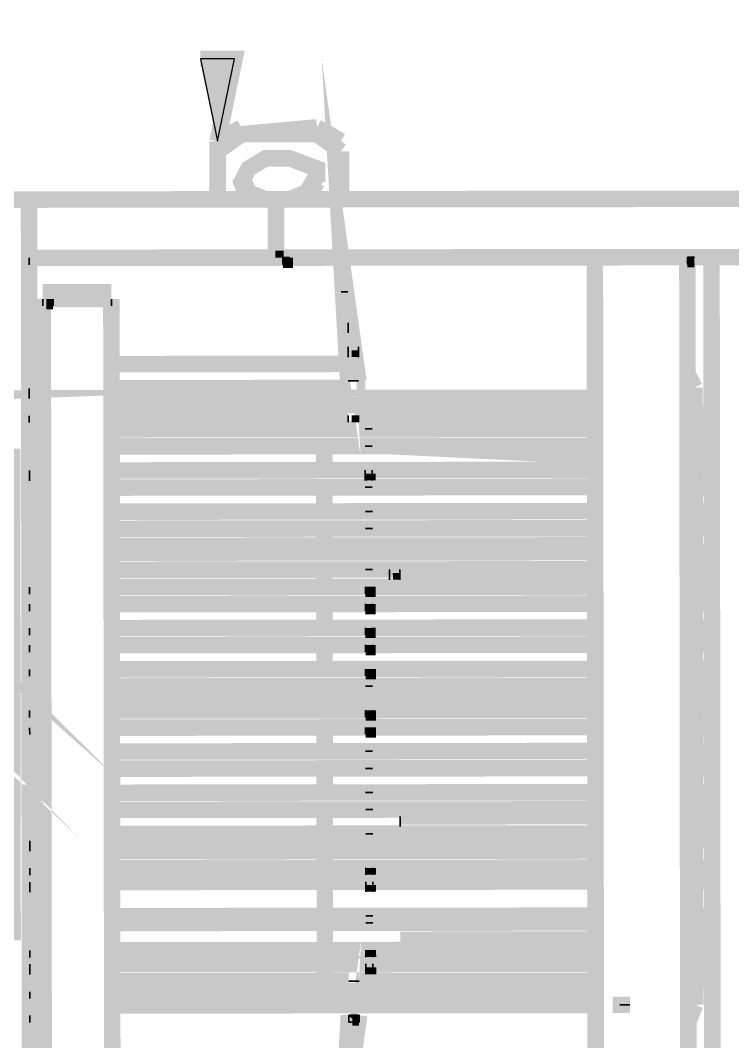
# Model space of a CAD drawing. Header units: feet. Extents: x -99009 to 3252343, y -11094690 to 9035152.
# Drawn here: x 2490157.5 to 2490443.2, y -1976531.2 to -1976121.4 of the extents above; entities that cross this region are included whole.
import ezdxf

# ---------------------------------------------------------------- set-up
doc = ezdxf.new("R2010")
doc.units = ezdxf.units.FT
doc.layers.add('1', color=1, linetype='Continuous')

# ---------------------------------------------------------------- blocks, each defined once
blk = doc.blocks.new('GRINDING MASTER')
at = {"linetype": 'ByBlock', "lineweight": -2, "transparency": 33554684}
for points in [[(1542223.05, -39928.24), (1542216.19, -39895.25), (1542229.91, -39895.25), (1542223.05, -39928.24)], [(1542246.45, -39973.64), (1542246.45, -39970.91), (1542249.18, -39970.91), (1542249.18, -39973.64), (1542246.45, -39973.64)], [(1542246.45, -39973.64), (1542246.45, -39970.91), (1542249.18, -39970.91), (1542249.18, -39973.64), (1542246.45, -39973.64)], [(1542249.18, -39977.77), (1542249.18, -39973.64), (1542253.31, -39973.64), (1542253.31, -39977.77), (1542249.18, -39977.77)], [(1542249.18, -39977.77), (1542249.18, -39973.64), (1542253.31, -39973.64), (1542253.31, -39977.77), (1542249.18, -39977.77)], [(1542411.5, -39977.77), (1542411.5, -39973.64), (1542414.31, -39973.64), (1542414.31, -39977.77), (1542411.5, -39977.77)], [(1542154.25, -39994.31), (1542154.25, -39990.18), (1542156.98, -39990.18), (1542156.98, -39994.31), (1542154.25, -39994.31)], [(1542276.71, -40013.58), (1542276.71, -40010.85), (1542279.44, -40010.85), (1542279.44, -40013.58), (1542276.71, -40013.58)], [(1542276.71, -40039.71), (1542276.71, -40036.98), (1542279.44, -40036.98), (1542279.44, -40039.71), (1542276.71, -40039.71)], [(1542282.17, -40063.11), (1542282.17, -40060.38), (1542286.31, -40060.38), (1542286.31, -40063.11), (1542282.17, -40063.11)], [(1542293.17, -40102.96), (1542293.17, -40100.23), (1542295.98, -40100.23), (1542295.98, -40102.96), (1542293.17, -40102.96)], [(1542282.17, -40109.91), (1542282.17, -40105.77), (1542286.31, -40105.77), (1542286.31, -40109.91), (1542282.17, -40109.91)], [(1542282.17, -40116.77), (1542282.17, -40112.64), (1542286.31, -40112.64), (1542286.31, -40116.77), (1542282.17, -40116.77)], [(1542282.17, -40126.36), (1542282.17, -40122.23), (1542286.31, -40122.23), (1542286.31, -40126.36), (1542282.17, -40126.36)], [(1542282.17, -40133.23), (1542282.17, -40129.09), (1542286.31, -40129.09), (1542286.31, -40133.23), (1542282.17, -40133.23)], [(1542282.17, -40142.9), (1542282.17, -40138.77), (1542286.31, -40138.77), (1542286.31, -40142.9), (1542282.17, -40142.9)], [(1542282.17, -40159.44), (1542282.17, -40155.3), (1542286.31, -40155.3), (1542286.31, -40159.44), (1542282.17, -40159.44)], [(1542282.17, -40166.3), (1542282.17, -40162.17), (1542286.31, -40162.17), (1542286.31, -40166.3), (1542282.17, -40166.3)], [(1542282.17, -40221.29), (1542282.17, -40218.56), (1542286.31, -40218.56), (1542286.31, -40221.29), (1542282.17, -40221.29)], [(1542282.17, -40228.15), (1542282.17, -40225.42), (1542286.31, -40225.42), (1542286.31, -40228.15), (1542282.17, -40228.15)], [(1542282.17, -40254.36), (1542282.17, -40251.55), (1542286.31, -40251.55), (1542286.31, -40254.36), (1542282.17, -40254.36)], [(1542282.17, -40261.23), (1542282.17, -40258.5), (1542286.31, -40258.5), (1542286.31, -40261.23), (1542282.17, -40261.23)], [(1542276.71, -40281.82), (1542276.71, -40277.68), (1542279.44, -40277.68), (1542279.44, -40281.82), (1542276.71, -40281.82)], [(1542276.71, -40281.82), (1542276.71, -40277.68), (1542276.71, -40277.68), (1542279.44, -40277.68), (1542279.44, -40281.82), (1542276.71, -40277.68), (1542276.71, -40277.68), (1542279.44, -40281.82), (1542276.71, -40281.82)], [(1542276.71, -40281.82), (1542276.71, -40277.68), (1542279.44, -40277.68), (1542279.44, -40281.82), (1542276.71, -40281.82)]]:
    blk.add_hatch(color=256, dxfattribs=at).paths.add_polyline_path(points)
at = {"linetype": 'ByBlock', "lineweight": -2, "transparency": 33554684, "const_width": 6.63}
for points in [[(1542223.05, -39926.92), (1542229.91, -39893.85), (1542216.19, -39893.85)], [(1542272.58, -39973.64), (1542275.31, -40023.17), (1542272.58, -39973.64), (1542279.44, -40023.17)], [(1542223.05, -39926.92), (1542232.64, -39921.38)], [(1542223.05, -39930.97), (1542232.64, -39924.11), (1542262.91, -39924.11), (1542272.58, -39930.97)], [(1542232.64, -39924.11), (1542262.91, -39921.38)], [(1542272.58, -39926.92), (1542262.91, -39921.38)], [(1542223.05, -39926.92), (1542223.05, -39950.24)], [(1542272.58, -39950.24), (1542272.58, -39930.97)], [(1542235.45, -39950.24), (1542232.64, -39943.38), (1542235.45, -39937.92), (1542242.32, -39933.78), (1542251.91, -39933.78), (1542262.91, -39937.92), (1542262.91, -39943.38)], [(1542232.64, -39940.65), (1542235.45, -39947.51), (1542242.32, -39950.24)], [(1542251.91, -39950.24), (1542258.77, -39947.51), (1542262.91, -39940.65)], [(1542262.91, -39943.38), (1542258.77, -39950.24)], [(1542093.72, -40131.9), (1542034.52, -40075.51), (1542093.72, -40136.04)], [(1542119.85, -40350.61), (1542147.39, -40350.61), (1542147.39, -39950.24), (1542119.85, -39950.24)], [(1542246.45, -39970.91), (1542246.45, -39950.24), (1542147.39, -39950.24), (1542147.39, -39970.91)], [(1542147.39, -39970.91), (1542147.39, -39950.24)], [(1542246.45, -39970.91), (1542246.45, -39950.24), (1542661.96, -39950.24)], [(1542249.18, -39973.64), (1542147.39, -39973.64)], [(1542147.39, -39973.64), (1542147.39, -40023.17)], [(1542147.39, -40023.17), (1542147.39, -39973.64)], [(1542374.37, -39973.64), (1542249.18, -39973.64)], [(1542374.37, -39973.64), (1542374.37, -40327.21)], [(1542374.37, -40327.21), (1542411.5, -40327.21), (1542411.5, -39973.64), (1542374.37, -39973.64)], [(1542411.5, -40327.21), (1542411.5, -39973.64)], [(1542421.17, -39973.64), (1542411.5, -39973.64)], [(1542421.17, -39973.64), (1542421.17, -40327.21)], [(1542421.17, -40327.21), (1542454.16, -40327.21), (1542454.16, -39973.64), (1542421.17, -39973.64)], [(1542152.85, -39987.45), (1542180.38, -39987.45)], [(1542152.85, -40310.76), (1542180.38, -40310.76), (1542180.38, -40317.62), (1542152.85, -40317.62), (1542152.85, -40310.76), (1542152.85, -39990.18)], [(1542180.38, -39990.18), (1542152.85, -39990.18)], [(1542180.38, -40310.76), (1542180.38, -39990.18)], [(1542275.31, -40016.31), (1542180.38, -40016.31)], [(1542067.59, -40075.51), (1542093.72, -40098.83), (1542070.32, -40075.51)], [(1542414.31, -40025.98), (1542411.5, -40020.44)], [(1542152.85, -40025.98), (1542147.39, -40025.98), (1542147.39, -40032.84)], [(1542147.39, -40032.84), (1542147.39, -40025.98)], [(1542282.17, -40025.98), (1542180.38, -40025.98)], [(1542414.31, -40273.63), (1542414.31, -40025.98)], [(1541916.2, -40030.03), (1541975.4, -40030.03), (1542053.79, -40030.03), (1541975.4, -40032.84), (1541916.2, -40032.84)], [(1542328.97, -40030.03), (1542180.38, -40030.03)], [(1542374.37, -40030.03), (1542328.97, -40030.03)], [(1542152.85, -40032.84), (1542147.39, -40032.84)], [(1542180.38, -40032.84), (1542328.97, -40032.84)], [(1542282.17, -40032.84), (1542180.38, -40032.84)], [(1542328.97, -40032.84), (1542374.37, -40032.84)], [(1542152.85, -40036.98), (1542147.39, -40036.98)], [(1542275.31, -40036.98), (1542180.38, -40036.98)], [(1542265.72, -40042.44), (1542265.72, -40036.98)], [(1542374.37, -40036.98), (1542279.44, -40036.98)], [(1542421.17, -40036.98), (1542414.31, -40036.98)], [(1542152.85, -40042.44), (1542147.39, -40042.44), (1542147.39, -40049.3)], [(1542147.39, -40049.3), (1542147.39, -40042.44)], [(1542282.17, -40042.44), (1542180.38, -40042.44)], [(1542374.37, -40042.44), (1542282.17, -40042.44)], [(1542421.17, -40042.44), (1542414.31, -40042.44)], [(1542152.85, -40049.3), (1542147.39, -40049.3)], [(1542374.37, -40049.3), (1542282.17, -40049.3), (1542180.38, -40049.3)], [(1542265.72, -40058.97), (1542265.72, -40049.3)], [(1542291.85, -40049.3), (1542374.37, -40053.43)], [(1542421.17, -40049.3), (1542414.31, -40049.3)], [(1542117.12, -40053.43), (1542140.45, -40053.43), (1542140.45, -40247.42)], [(1542414.31, -40053.43), (1542421.17, -40053.43)], [(1542152.85, -40058.97), (1542147.39, -40058.97), (1542147.39, -40065.84)], [(1542147.39, -40065.84), (1542147.39, -40058.97)], [(1542282.17, -40058.97), (1542180.38, -40058.97)], [(1542374.37, -40058.97), (1542282.17, -40058.97)], [(1542421.17, -40058.97), (1542414.31, -40058.97)], [(1542152.85, -40065.84), (1542147.39, -40065.84)], [(1542374.37, -40065.84), (1542282.17, -40065.84), (1542180.38, -40065.84)], [(1542265.72, -40075.51), (1542265.72, -40065.84)], [(1542421.17, -40065.84), (1542414.31, -40065.84)], [(1542152.85, -40075.51), (1542147.39, -40075.51), (1542147.39, -40082.37)], [(1542147.39, -40082.37), (1542147.39, -40075.51)], [(1542282.17, -40075.51), (1542180.38, -40075.51)], [(1542374.37, -40075.51), (1542282.17, -40075.51)], [(1542421.17, -40075.51), (1542414.31, -40075.51)], [(1542152.85, -40082.37), (1542147.39, -40082.37)], [(1542374.37, -40082.37), (1542282.17, -40082.37), (1542180.38, -40082.37)], [(1542265.72, -40089.24), (1542265.72, -40082.37)], [(1542421.17, -40082.37), (1542414.31, -40082.37)], [(1542152.85, -40091.97), (1542147.39, -40091.97), (1542147.39, -40098.83)], [(1542147.39, -40098.83), (1542147.39, -40091.97)], [(1542328.97, -40089.24), (1542180.38, -40089.24)], [(1542180.38, -40091.97), (1542328.97, -40091.97)], [(1542374.37, -40089.24), (1542328.97, -40089.24)], [(1542328.97, -40091.97), (1542374.37, -40091.97)], [(1542421.17, -40091.97), (1542414.31, -40091.97)], [(1542152.85, -40098.83), (1542147.39, -40098.83)], [(1542374.37, -40098.83), (1542282.17, -40098.83), (1542180.38, -40098.83)], [(1542265.72, -40105.77), (1542265.72, -40098.83)], [(1542374.37, -40098.83), (1542295.98, -40098.83)], [(1542421.17, -40098.83), (1542414.31, -40098.83)], [(1542421.17, -40098.83), (1542414.31, -40098.83)], [(1542295.98, -40102.96), (1542374.37, -40102.96)], [(1542414.31, -40102.96), (1542421.17, -40102.96)], [(1542152.85, -40105.77), (1542147.39, -40105.77), (1542147.39, -40112.64)], [(1542147.39, -40112.64), (1542147.39, -40105.77)], [(1542282.17, -40105.77), (1542180.38, -40105.77)], [(1542374.37, -40105.77), (1542282.17, -40105.77)], [(1542421.17, -40105.77), (1542414.31, -40105.77)], [(1542152.85, -40112.64), (1542147.39, -40112.64)], [(1542374.37, -40112.64), (1542282.17, -40112.64), (1542180.38, -40112.64)], [(1542265.72, -40122.23), (1542265.72, -40112.64)], [(1542421.17, -40112.64), (1542414.31, -40112.64)], [(1542152.85, -40122.23), (1542147.39, -40122.23), (1542147.39, -40129.09)], [(1542147.39, -40129.09), (1542147.39, -40122.23)], [(1542282.17, -40122.23), (1542180.38, -40122.23)], [(1542374.37, -40122.23), (1542282.17, -40122.23)], [(1542421.17, -40122.23), (1542414.31, -40122.23)], [(1542152.85, -40129.09), (1542147.39, -40129.09)], [(1542374.37, -40129.09), (1542282.17, -40129.09), (1542180.38, -40129.09)], [(1542265.72, -40138.77), (1542265.72, -40129.09)], [(1542421.17, -40129.09), (1542414.31, -40129.09)], [(1542152.85, -40138.77), (1542147.39, -40138.77), (1542147.39, -40145.63)], [(1542147.39, -40145.63), (1542147.39, -40138.77)], [(1542282.17, -40138.77), (1542180.38, -40138.77)], [(1542374.37, -40138.77), (1542282.17, -40138.77)], [(1542421.17, -40138.77), (1542414.31, -40138.77)], [(1542152.85, -40145.63), (1542147.39, -40145.63)], [(1542374.37, -40145.63), (1542282.17, -40145.63), (1542180.38, -40145.63)], [(1542421.17, -40145.63), (1542414.31, -40145.63)], [(1542328.97, -40148.36), (1542180.38, -40148.36)], [(1542374.37, -40148.36), (1542328.97, -40148.36)], [(1542421.17, -40148.36), (1542414.31, -40148.36)], [(1542180.38, -40152.49), (1542328.97, -40152.49)], [(1542328.97, -40152.49), (1542374.37, -40152.49)], [(1542414.31, -40152.49), (1542421.17, -40152.49)], [(1542152.85, -40155.3), (1542147.39, -40155.3), (1542147.39, -40162.17)], [(1542147.39, -40162.17), (1542147.39, -40155.3)], [(1542282.17, -40155.3), (1542180.38, -40155.3)], [(1542374.37, -40155.3), (1542282.17, -40155.3)], [(1542421.17, -40155.3), (1542414.31, -40155.3)], [(1542152.85, -40162.17), (1542147.39, -40162.17)], [(1542374.37, -40162.17), (1542282.17, -40162.17), (1542180.38, -40162.17)], [(1542265.72, -40171.76), (1542265.72, -40162.17)], [(1542421.17, -40162.17), (1542414.31, -40162.17)], [(1542152.85, -40171.76), (1542147.39, -40171.76), (1542147.39, -40178.62)], [(1542147.39, -40178.62), (1542147.39, -40171.76)], [(1542282.17, -40171.76), (1542180.38, -40171.76)], [(1542374.37, -40171.76), (1542282.17, -40171.76)], [(1542421.17, -40171.76), (1542414.31, -40171.76)], [(1542152.85, -40178.62), (1542147.39, -40178.62)], [(1542374.37, -40178.62), (1542282.17, -40178.62), (1542180.38, -40178.62)], [(1542265.72, -40188.3), (1542265.72, -40178.62)], [(1542421.17, -40178.62), (1542414.31, -40178.62)], [(1542152.85, -40188.3), (1542147.39, -40188.3), (1542147.39, -40195.16)], [(1542147.39, -40195.16), (1542147.39, -40188.3)], [(1542282.17, -40188.3), (1542180.38, -40188.3)], [(1542374.37, -40188.3), (1542282.17, -40188.3)], [(1542421.17, -40188.3), (1542414.31, -40188.3)], [(1542152.85, -40195.16), (1542147.39, -40195.16)], [(1542374.37, -40195.16), (1542282.17, -40195.16), (1542180.38, -40195.16)], [(1542265.72, -40204.83), (1542265.72, -40195.16)], [(1542374.37, -40197.89), (1542295.98, -40197.89)], [(1542421.17, -40195.16), (1542414.31, -40195.16)], [(1542421.17, -40197.89), (1542414.31, -40197.89)], [(1542152.85, -40204.83), (1542147.39, -40204.83)], [(1542282.17, -40204.83), (1542180.38, -40204.83)], [(1542374.37, -40204.83), (1542282.17, -40204.83)], [(1542295.98, -40204.83), (1542374.37, -40204.83)], [(1542421.17, -40204.83), (1542414.31, -40204.83)], [(1542414.31, -40204.83), (1542421.17, -40204.83)], [(1542152.85, -40207.56), (1542147.39, -40207.56)], [(1542328.97, -40207.56), (1542180.38, -40207.56)], [(1542374.37, -40207.56), (1542328.97, -40207.56)], [(1542421.17, -40207.56), (1542414.31, -40207.56)], [(1542180.38, -40211.7), (1542328.97, -40211.7)], [(1542265.72, -40218.56), (1542265.72, -40211.7)], [(1542328.97, -40211.7), (1542374.37, -40211.7)], [(1542152.85, -40218.56), (1542147.39, -40218.56), (1542147.39, -40224.1)], [(1542147.39, -40224.1), (1542147.39, -40218.56)], [(1542282.17, -40218.56), (1542180.38, -40218.56)], [(1542374.37, -40218.56), (1542282.17, -40218.56)], [(1542421.17, -40218.56), (1542414.31, -40218.56)], [(1542152.85, -40224.1), (1542147.39, -40224.1)], [(1542374.37, -40224.1), (1542282.17, -40224.1), (1542180.38, -40224.1)], [(1542265.72, -40237.83), (1542265.72, -40224.1)], [(1542421.17, -40224.1), (1542414.31, -40224.1)], [(1542152.85, -40237.83), (1542147.39, -40237.83)], [(1542282.17, -40237.83), (1542180.38, -40237.83)], [(1542374.37, -40237.83), (1542282.17, -40237.83)], [(1542421.17, -40237.83), (1542414.31, -40237.83)], [(1542152.85, -40240.56), (1542147.39, -40240.56)], [(1542374.37, -40240.56), (1542282.17, -40240.56), (1542180.38, -40240.56)], [(1542265.72, -40251.55), (1542265.72, -40240.56)], [(1542421.17, -40240.56), (1542414.31, -40240.56)], [(1542117.12, -40247.42), (1542140.45, -40247.42)], [(1542374.37, -40247.42), (1542295.98, -40247.42)], [(1542421.17, -40247.42), (1542414.31, -40247.42)], [(1542152.85, -40251.55), (1542147.39, -40251.55), (1542147.39, -40257.09)], [(1542147.39, -40257.09), (1542147.39, -40251.55)], [(1542282.17, -40251.55), (1542180.38, -40251.55)], [(1542275.31, -40277.68), (1542272.58, -40327.21), (1542279.44, -40277.68)], [(1542374.37, -40251.55), (1542282.17, -40251.55)], [(1542421.17, -40251.55), (1542414.31, -40251.55)], [(1542152.85, -40257.09), (1542147.39, -40257.09)], [(1542374.37, -40257.09), (1542282.17, -40257.09), (1542180.38, -40257.09)], [(1542265.72, -40263.96), (1542265.72, -40257.09)], [(1542421.17, -40257.09), (1542414.31, -40257.09)], [(1542152.85, -40263.96), (1542147.39, -40263.96)], [(1542275.31, -40263.96), (1542180.38, -40263.96)], [(1542374.37, -40263.96), (1542279.44, -40263.96)], [(1542421.17, -40263.96), (1542414.31, -40263.96)], [(1542152.85, -40268.09), (1542147.39, -40268.09), (1542147.39, -40273.63)], [(1542147.39, -40273.63), (1542147.39, -40268.09)], [(1542328.97, -40268.09), (1542180.38, -40268.09)], [(1542282.17, -40268.09), (1542180.38, -40268.09)], [(1542374.37, -40268.09), (1542328.97, -40268.09)], [(1542152.85, -40273.63), (1542147.39, -40273.63)], [(1542180.38, -40273.63), (1542328.97, -40273.63)], [(1542282.17, -40273.63), (1542180.38, -40273.63)], [(1542328.97, -40273.63), (1542374.37, -40273.63)], [(1542388.1, -40273.63), (1542381.23, -40273.63)], [(1542411.5, -40280.49), (1542414.31, -40273.63)], [(1542147.39, -40327.21), (1542147.39, -40277.68)], [(1542147.39, -40277.68), (1542147.39, -40327.21)], [(1542275.31, -40280.49), (1542272.58, -40327.21)]]:
    blk.add_lwpolyline(points, dxfattribs=at)
at = {"linetype": 'ByBlock', "lineweight": -2, "transparency": 33554684}
for points in [[(1542216.19, -39893.85), (1542223.05, -39926.92)], [(1542229.91, -39893.85), (1542216.19, -39893.85)], [(1542223.05, -39926.92), (1542229.91, -39893.85)], [(1542147.39, -39950.24), (1542147.39, -39950.24)], [(1542147.39, -39950.24), (1542147.39, -39950.24)], [(1542147.39, -39950.24), (1542147.39, -39950.24)], [(1542147.39, -39950.24), (1542147.39, -39950.24)], [(1542147.39, -39973.64), (1542147.39, -39976.45)], [(1542147.39, -39976.45), (1542147.39, -39973.64)], [(1542147.39, -39976.45), (1542147.39, -39973.64)], [(1542147.39, -39973.64), (1542147.39, -39976.45)], [(1542246.45, -39970.91), (1542246.45, -39973.64)], [(1542246.45, -39973.64), (1542246.45, -39970.91)], [(1542246.45, -39970.91), (1542246.45, -39973.64)], [(1542246.45, -39973.64), (1542246.45, -39970.91)], [(1542249.18, -39970.91), (1542249.18, -39973.64)], [(1542249.18, -39973.64), (1542249.18, -39970.91)], [(1542249.18, -39970.91), (1542249.18, -39973.64)], [(1542249.18, -39973.64), (1542249.18, -39970.91)], [(1542249.18, -39973.64), (1542249.18, -39976.45)], [(1542249.18, -39976.45), (1542249.18, -39973.64)], [(1542249.18, -39973.64), (1542249.18, -39976.45)], [(1542249.18, -39976.45), (1542249.18, -39973.64)], [(1542249.18, -39976.45), (1542249.18, -39973.64)], [(1542249.18, -39973.64), (1542249.18, -39976.45)], [(1542249.18, -39973.64), (1542249.18, -39973.64)], [(1542249.18, -39973.64), (1542249.18, -39973.64)], [(1542249.18, -39973.64), (1542249.18, -39973.64)], [(1542249.18, -39973.64), (1542249.18, -39973.64)], [(1542249.18, -39973.64), (1542249.18, -39973.64)], [(1542249.18, -39973.64), (1542249.18, -39973.64)], [(1542249.18, -39973.64), (1542249.18, -39973.64)], [(1542249.18, -39973.64), (1542249.18, -39973.64)], [(1542249.18, -39973.64), (1542249.18, -39973.64)], [(1542249.18, -39973.64), (1542249.18, -39973.64)], [(1542249.18, -39973.64), (1542249.18, -39973.64)], [(1542249.18, -39973.64), (1542249.18, -39973.64)], [(1542249.18, -39973.64), (1542249.18, -39973.64)], [(1542249.18, -39973.64), (1542249.18, -39973.64)], [(1542249.18, -39973.64), (1542249.18, -39973.64)], [(1542249.18, -39973.64), (1542249.18, -39973.64)], [(1542251.91, -39973.64), (1542249.18, -39973.64)], [(1542249.18, -39973.64), (1542251.91, -39973.64)], [(1542249.18, -39973.64), (1542249.18, -39976.45)], [(1542249.18, -39976.45), (1542249.18, -39973.64)], [(1542249.18, -39976.45), (1542249.18, -39973.64)], [(1542249.18, -39973.64), (1542249.18, -39976.45)], [(1542249.18, -39973.64), (1542249.18, -39976.45)], [(1542249.18, -39976.45), (1542249.18, -39973.64)], [(1542251.91, -39973.64), (1542251.91, -39976.45)], [(1542251.91, -39976.45), (1542251.91, -39973.64)], [(1542411.5, -39973.64), (1542411.5, -39976.45)], [(1542411.5, -39976.45), (1542411.5, -39973.64)], [(1542411.5, -39976.45), (1542411.5, -39973.64)], [(1542411.5, -39973.64), (1542411.5, -39976.45)], [(1542411.5, -39973.64), (1542414.31, -39973.64)], [(1542414.31, -39973.64), (1542411.5, -39973.64)], [(1542251.91, -39976.45), (1542249.18, -39976.45)], [(1542249.18, -39976.45), (1542251.91, -39976.45)], [(1542249.18, -39976.45), (1542249.18, -39976.45)], [(1542249.18, -39976.45), (1542249.18, -39976.45)], [(1542411.5, -39976.45), (1542414.31, -39976.45)], [(1542414.31, -39976.45), (1542411.5, -39976.45)], [(1542152.85, -39990.18), (1542152.85, -39992.91)], [(1542152.85, -39992.91), (1542152.85, -39990.18)], [(1542156.98, -39990.18), (1542156.98, -39992.91)], [(1542156.98, -39992.91), (1542156.98, -39990.18)], [(1542180.38, -39990.18), (1542180.38, -39992.91)], [(1542180.38, -39992.91), (1542180.38, -39990.18)], [(1542180.38, -39992.91), (1542180.38, -39990.18)], [(1542180.38, -39990.18), (1542180.38, -39992.91)], [(1542272.58, -39987.45), (1542275.31, -39987.45)], [(1542275.31, -39987.45), (1542272.58, -39987.45)], [(1542275.31, -39987.45), (1542272.58, -39987.45)], [(1542272.58, -39987.45), (1542275.31, -39987.45)], [(1542275.31, -39997.04), (1542275.31, -39997.04)], [(1542275.31, -39997.04), (1542275.31, -39997.04)], [(1542275.31, -39997.04), (1542275.31, -39997.04)], [(1542275.31, -39997.04), (1542275.31, -39997.04)], [(1542275.31, -39999.77), (1542275.31, -40003.9)], [(1542275.31, -40003.9), (1542275.31, -39999.77)], [(1542275.31, -40003.9), (1542275.31, -39999.77)], [(1542275.31, -39999.77), (1542275.31, -40003.9)], [(1542275.31, -40009.44), (1542275.31, -40013.58)], [(1542275.31, -40013.58), (1542275.31, -40009.44)], [(1542279.44, -40009.44), (1542279.44, -40013.58)], [(1542279.44, -40013.58), (1542279.44, -40009.44)], [(1542147.39, -40023.17), (1542147.39, -40023.17)], [(1542147.39, -40023.17), (1542147.39, -40023.17)], [(1542147.39, -40023.17), (1542147.39, -40023.17)], [(1542147.39, -40023.17), (1542147.39, -40023.17)], [(1542147.39, -40023.17), (1542147.39, -40023.17)], [(1542147.39, -40023.17), (1542147.39, -40023.17)], [(1542147.39, -40023.17), (1542147.39, -40023.17)], [(1542147.39, -40023.17), (1542147.39, -40023.17)], [(1542275.31, -40023.17), (1542279.44, -40023.17)], [(1542279.44, -40023.17), (1542275.31, -40023.17)], [(1542279.44, -40023.17), (1542275.31, -40023.17)], [(1542275.31, -40023.17), (1542279.44, -40023.17)], [(1542275.31, -40023.17), (1542279.44, -40023.17)], [(1542279.44, -40023.17), (1542275.31, -40023.17)], [(1542279.44, -40023.17), (1542275.31, -40023.17)], [(1542275.31, -40023.17), (1542279.44, -40023.17)], [(1542275.31, -40023.17), (1542279.44, -40023.17)], [(1542279.44, -40023.17), (1542275.31, -40023.17)], [(1542279.44, -40023.17), (1542275.31, -40023.17)], [(1542275.31, -40023.17), (1542279.44, -40023.17)], [(1542275.31, -40023.17), (1542279.44, -40023.17)], [(1542279.44, -40023.17), (1542275.31, -40023.17)], [(1542279.44, -40023.17), (1542275.31, -40023.17)], [(1542275.31, -40023.17), (1542279.44, -40023.17)], [(1542279.44, -40023.17), (1542279.44, -40023.17)], [(1542279.44, -40023.17), (1542279.44, -40023.17)], [(1542279.44, -40023.17), (1542279.44, -40023.17)], [(1542279.44, -40023.17), (1542279.44, -40023.17)], [(1542279.44, -40023.17), (1542279.44, -40023.17)], [(1542279.44, -40023.17), (1542279.44, -40023.17)], [(1542279.44, -40023.17), (1542279.44, -40023.17)], [(1542279.44, -40023.17), (1542279.44, -40023.17)], [(1542279.44, -40023.17), (1542279.44, -40023.17)], [(1542279.44, -40023.17), (1542279.44, -40023.17)], [(1542279.44, -40023.17), (1542279.44, -40023.17)], [(1542279.44, -40023.17), (1542279.44, -40023.17)], [(1542279.44, -40023.17), (1542279.44, -40023.17)], [(1542279.44, -40023.17), (1542279.44, -40023.17)], [(1542279.44, -40023.17), (1542279.44, -40023.17)], [(1542279.44, -40023.17), (1542279.44, -40023.17)], [(1542147.39, -40025.98), (1542147.39, -40030.03)], [(1542147.39, -40030.03), (1542147.39, -40025.98)], [(1542147.39, -40030.03), (1542147.39, -40025.98)], [(1542147.39, -40025.98), (1542147.39, -40030.03)], [(1542147.39, -40032.84), (1542147.39, -40032.84)], [(1542147.39, -40032.84), (1542147.39, -40032.84)], [(1542147.39, -40032.84), (1542147.39, -40032.84)], [(1542147.39, -40032.84), (1542147.39, -40032.84)], [(1542147.39, -40036.98), (1542147.39, -40039.71)], [(1542147.39, -40039.71), (1542147.39, -40036.98)], [(1542147.39, -40039.71), (1542147.39, -40036.98)], [(1542147.39, -40036.98), (1542147.39, -40039.71)], [(1542275.31, -40036.98), (1542275.31, -40039.71)], [(1542275.31, -40039.71), (1542275.31, -40036.98)], [(1542279.44, -40036.98), (1542279.44, -40039.71)], [(1542279.44, -40039.71), (1542279.44, -40036.98)], [(1542147.39, -40042.44), (1542147.39, -40042.44)], [(1542147.39, -40042.44), (1542147.39, -40042.44)], [(1542147.39, -40042.44), (1542147.39, -40042.44)], [(1542147.39, -40042.44), (1542147.39, -40042.44)], [(1542282.17, -40042.44), (1542284.98, -40042.44)], [(1542284.98, -40042.44), (1542282.17, -40042.44)], [(1542284.98, -40042.44), (1542282.17, -40042.44)], [(1542282.17, -40042.44), (1542284.98, -40042.44)], [(1542147.39, -40049.3), (1542147.39, -40049.3)], [(1542147.39, -40049.3), (1542147.39, -40049.3)], [(1542147.39, -40049.3), (1542147.39, -40049.3)], [(1542147.39, -40049.3), (1542147.39, -40049.3)], [(1542282.17, -40049.3), (1542284.98, -40049.3)], [(1542284.98, -40049.3), (1542282.17, -40049.3)], [(1542284.98, -40049.3), (1542282.17, -40049.3)], [(1542282.17, -40049.3), (1542284.98, -40049.3)], [(1542147.39, -40058.97), (1542147.39, -40063.11)], [(1542147.39, -40063.11), (1542147.39, -40058.97)], [(1542147.39, -40063.11), (1542147.39, -40058.97)], [(1542147.39, -40058.97), (1542147.39, -40063.11)], [(1542282.17, -40058.97), (1542282.17, -40063.11)], [(1542282.17, -40063.11), (1542282.17, -40058.97)], [(1542284.98, -40058.97), (1542284.98, -40063.11)], [(1542284.98, -40063.11), (1542284.98, -40058.97)], [(1542147.39, -40065.84), (1542147.39, -40065.84)], [(1542147.39, -40065.84), (1542147.39, -40065.84)], [(1542147.39, -40065.84), (1542147.39, -40065.84)], [(1542147.39, -40065.84), (1542147.39, -40065.84)], [(1542282.17, -40065.84), (1542284.98, -40065.84)], [(1542284.98, -40065.84), (1542282.17, -40065.84)], [(1542284.98, -40065.84), (1542282.17, -40065.84)], [(1542282.17, -40065.84), (1542284.98, -40065.84)], [(1542147.39, -40075.51), (1542147.39, -40075.51)], [(1542147.39, -40075.51), (1542147.39, -40075.51)], [(1542147.39, -40075.51), (1542147.39, -40075.51)], [(1542147.39, -40075.51), (1542147.39, -40075.51)], [(1542282.17, -40075.51), (1542284.98, -40075.51)], [(1542284.98, -40075.51), (1542282.17, -40075.51)], [(1542284.98, -40075.51), (1542282.17, -40075.51)], [(1542282.17, -40075.51), (1542284.98, -40075.51)], [(1542147.39, -40082.37), (1542147.39, -40082.37)], [(1542147.39, -40082.37), (1542147.39, -40082.37)], [(1542147.39, -40082.37), (1542147.39, -40082.37)], [(1542147.39, -40082.37), (1542147.39, -40082.37)], [(1542282.17, -40082.37), (1542284.98, -40082.37)], [(1542284.98, -40082.37), (1542282.17, -40082.37)], [(1542284.98, -40082.37), (1542282.17, -40082.37)], [(1542282.17, -40082.37), (1542284.98, -40082.37)], [(1542147.39, -40091.97), (1542147.39, -40091.97)], [(1542147.39, -40091.97), (1542147.39, -40091.97)], [(1542147.39, -40091.97), (1542147.39, -40091.97)], [(1542147.39, -40091.97), (1542147.39, -40091.97)], [(1542147.39, -40098.83), (1542147.39, -40098.83)], [(1542147.39, -40098.83), (1542147.39, -40098.83)], [(1542147.39, -40098.83), (1542147.39, -40098.83)], [(1542147.39, -40098.83), (1542147.39, -40098.83)], [(1542282.17, -40098.83), (1542284.98, -40098.83)], [(1542284.98, -40098.83), (1542282.17, -40098.83)], [(1542284.98, -40098.83), (1542282.17, -40098.83)], [(1542282.17, -40098.83), (1542284.98, -40098.83)], [(1542291.85, -40098.83), (1542291.85, -40102.96)], [(1542291.85, -40102.96), (1542291.85, -40098.83)], [(1542295.98, -40098.83), (1542295.98, -40102.96)], [(1542295.98, -40102.96), (1542295.98, -40098.83)], [(1542147.39, -40105.77), (1542147.39, -40108.5)], [(1542147.39, -40108.5), (1542147.39, -40105.77)], [(1542147.39, -40108.5), (1542147.39, -40105.77)], [(1542147.39, -40105.77), (1542147.39, -40108.5)], [(1542282.17, -40105.77), (1542282.17, -40108.5)], [(1542282.17, -40108.5), (1542282.17, -40105.77)], [(1542284.98, -40105.77), (1542284.98, -40108.5)], [(1542284.98, -40108.5), (1542284.98, -40105.77)], [(1542147.39, -40112.64), (1542147.39, -40115.37)], [(1542147.39, -40115.37), (1542147.39, -40112.64)], [(1542147.39, -40115.37), (1542147.39, -40112.64)], [(1542147.39, -40112.64), (1542147.39, -40115.37)], [(1542282.17, -40112.64), (1542282.17, -40115.37)], [(1542282.17, -40115.37), (1542282.17, -40112.64)], [(1542284.98, -40112.64), (1542284.98, -40115.37)], [(1542284.98, -40115.37), (1542284.98, -40112.64)], [(1542147.39, -40122.23), (1542147.39, -40125.04)], [(1542147.39, -40125.04), (1542147.39, -40122.23)], [(1542147.39, -40125.04), (1542147.39, -40122.23)], [(1542147.39, -40122.23), (1542147.39, -40125.04)], [(1542282.17, -40122.23), (1542282.17, -40125.04)], [(1542282.17, -40125.04), (1542282.17, -40122.23)], [(1542284.98, -40122.23), (1542284.98, -40125.04)], [(1542284.98, -40125.04), (1542284.98, -40122.23)], [(1542147.39, -40129.09), (1542147.39, -40131.9)], [(1542147.39, -40131.9), (1542147.39, -40129.09)], [(1542147.39, -40131.9), (1542147.39, -40129.09)], [(1542147.39, -40129.09), (1542147.39, -40131.9)], [(1542282.17, -40129.09), (1542282.17, -40131.9)], [(1542282.17, -40131.9), (1542282.17, -40129.09)], [(1542284.98, -40129.09), (1542284.98, -40131.9)], [(1542284.98, -40131.9), (1542284.98, -40129.09)], [(1542147.39, -40138.77), (1542147.39, -40141.5)], [(1542147.39, -40141.5), (1542147.39, -40138.77)], [(1542147.39, -40141.5), (1542147.39, -40138.77)], [(1542147.39, -40138.77), (1542147.39, -40141.5)], [(1542282.17, -40138.77), (1542282.17, -40141.5)], [(1542282.17, -40141.5), (1542282.17, -40138.77)], [(1542284.98, -40138.77), (1542284.98, -40141.5)], [(1542284.98, -40141.5), (1542284.98, -40138.77)], [(1542147.39, -40145.63), (1542147.39, -40145.63)], [(1542147.39, -40145.63), (1542147.39, -40145.63)], [(1542147.39, -40145.63), (1542147.39, -40145.63)], [(1542147.39, -40145.63), (1542147.39, -40145.63)], [(1542282.17, -40145.63), (1542284.98, -40145.63)], [(1542284.98, -40145.63), (1542282.17, -40145.63)], [(1542284.98, -40145.63), (1542282.17, -40145.63)], [(1542282.17, -40145.63), (1542284.98, -40145.63)], [(1542147.39, -40155.3), (1542147.39, -40158.03)], [(1542147.39, -40158.03), (1542147.39, -40155.3)], [(1542147.39, -40158.03), (1542147.39, -40155.3)], [(1542147.39, -40155.3), (1542147.39, -40158.03)], [(1542282.17, -40155.3), (1542282.17, -40158.03)], [(1542282.17, -40158.03), (1542282.17, -40155.3)], [(1542284.98, -40155.3), (1542284.98, -40158.03)], [(1542284.98, -40158.03), (1542284.98, -40155.3)], [(1542147.39, -40162.17), (1542147.39, -40164.9)], [(1542147.39, -40164.9), (1542147.39, -40162.17)], [(1542147.39, -40164.9), (1542147.39, -40162.17)], [(1542147.39, -40162.17), (1542147.39, -40164.9)], [(1542282.17, -40162.17), (1542282.17, -40164.9)], [(1542282.17, -40164.9), (1542282.17, -40162.17)], [(1542284.98, -40162.17), (1542284.98, -40164.9)], [(1542284.98, -40164.9), (1542284.98, -40162.17)], [(1542147.39, -40171.76), (1542147.39, -40171.76)], [(1542147.39, -40171.76), (1542147.39, -40171.76)], [(1542147.39, -40171.76), (1542147.39, -40171.76)], [(1542147.39, -40171.76), (1542147.39, -40171.76)], [(1542282.17, -40171.76), (1542284.98, -40171.76)], [(1542284.98, -40171.76), (1542282.17, -40171.76)], [(1542284.98, -40171.76), (1542282.17, -40171.76)], [(1542282.17, -40171.76), (1542284.98, -40171.76)], [(1542147.39, -40178.62), (1542147.39, -40178.62)], [(1542147.39, -40178.62), (1542147.39, -40178.62)], [(1542147.39, -40178.62), (1542147.39, -40178.62)], [(1542147.39, -40178.62), (1542147.39, -40178.62)], [(1542282.17, -40178.62), (1542284.98, -40178.62)], [(1542284.98, -40178.62), (1542282.17, -40178.62)], [(1542284.98, -40178.62), (1542282.17, -40178.62)], [(1542282.17, -40178.62), (1542284.98, -40178.62)], [(1542147.39, -40188.3), (1542147.39, -40188.3)], [(1542147.39, -40188.3), (1542147.39, -40188.3)], [(1542147.39, -40188.3), (1542147.39, -40188.3)], [(1542147.39, -40188.3), (1542147.39, -40188.3)], [(1542282.17, -40188.3), (1542284.98, -40188.3)], [(1542284.98, -40188.3), (1542282.17, -40188.3)], [(1542284.98, -40188.3), (1542282.17, -40188.3)], [(1542282.17, -40188.3), (1542284.98, -40188.3)], [(1542147.39, -40195.16), (1542147.39, -40195.16)], [(1542147.39, -40195.16), (1542147.39, -40195.16)], [(1542147.39, -40195.16), (1542147.39, -40195.16)], [(1542147.39, -40195.16), (1542147.39, -40195.16)], [(1542282.17, -40195.16), (1542284.98, -40195.16)], [(1542284.98, -40195.16), (1542282.17, -40195.16)], [(1542284.98, -40195.16), (1542282.17, -40195.16)], [(1542282.17, -40195.16), (1542284.98, -40195.16)], [(1542295.98, -40197.89), (1542295.98, -40202.02)], [(1542295.98, -40202.02), (1542295.98, -40197.89)], [(1542295.98, -40202.02), (1542295.98, -40197.89)], [(1542295.98, -40197.89), (1542295.98, -40202.02)], [(1542147.39, -40204.83), (1542147.39, -40204.83)], [(1542147.39, -40204.83), (1542147.39, -40204.83)], [(1542147.39, -40204.83), (1542147.39, -40204.83)], [(1542147.39, -40204.83), (1542147.39, -40204.83)], [(1542147.39, -40207.56), (1542147.39, -40211.7)], [(1542147.39, -40211.7), (1542147.39, -40207.56)], [(1542147.39, -40211.7), (1542147.39, -40207.56)], [(1542147.39, -40207.56), (1542147.39, -40211.7)], [(1542282.17, -40204.83), (1542284.98, -40204.83)], [(1542284.98, -40204.83), (1542282.17, -40204.83)], [(1542284.98, -40204.83), (1542282.17, -40204.83)], [(1542282.17, -40204.83), (1542284.98, -40204.83)], [(1542147.39, -40218.56), (1542147.39, -40221.29)], [(1542147.39, -40221.29), (1542147.39, -40218.56)], [(1542147.39, -40221.29), (1542147.39, -40218.56)], [(1542147.39, -40218.56), (1542147.39, -40221.29)], [(1542282.17, -40218.56), (1542282.17, -40221.29)], [(1542282.17, -40221.29), (1542282.17, -40218.56)], [(1542284.98, -40218.56), (1542284.98, -40221.29)], [(1542284.98, -40221.29), (1542284.98, -40218.56)], [(1542147.39, -40224.1), (1542147.39, -40228.15)], [(1542147.39, -40228.15), (1542147.39, -40224.1)], [(1542147.39, -40228.15), (1542147.39, -40224.1)], [(1542147.39, -40224.1), (1542147.39, -40228.15)], [(1542282.17, -40224.1), (1542282.17, -40228.15)], [(1542282.17, -40228.15), (1542282.17, -40224.1)], [(1542284.98, -40224.1), (1542284.98, -40228.15)], [(1542284.98, -40228.15), (1542284.98, -40224.1)], [(1542147.39, -40237.83), (1542147.39, -40237.83)], [(1542147.39, -40237.83), (1542147.39, -40237.83)], [(1542147.39, -40237.83), (1542147.39, -40237.83)], [(1542147.39, -40237.83), (1542147.39, -40237.83)], [(1542147.39, -40240.56), (1542147.39, -40240.56)], [(1542147.39, -40240.56), (1542147.39, -40240.56)], [(1542147.39, -40240.56), (1542147.39, -40240.56)], [(1542147.39, -40240.56), (1542147.39, -40240.56)], [(1542282.17, -40237.83), (1542284.98, -40237.83)], [(1542284.98, -40237.83), (1542282.17, -40237.83)], [(1542284.98, -40237.83), (1542282.17, -40237.83)], [(1542282.17, -40237.83), (1542284.98, -40237.83)], [(1542282.17, -40240.56), (1542284.98, -40240.56)], [(1542284.98, -40240.56), (1542282.17, -40240.56)], [(1542284.98, -40240.56), (1542282.17, -40240.56)], [(1542282.17, -40240.56), (1542284.98, -40240.56)], [(1542147.39, -40251.55), (1542147.39, -40254.36)], [(1542147.39, -40254.36), (1542147.39, -40251.55)], [(1542147.39, -40254.36), (1542147.39, -40251.55)], [(1542147.39, -40251.55), (1542147.39, -40254.36)], [(1542282.17, -40251.55), (1542282.17, -40254.36)], [(1542282.17, -40254.36), (1542282.17, -40251.55)], [(1542284.98, -40251.55), (1542284.98, -40254.36)], [(1542284.98, -40254.36), (1542284.98, -40251.55)], [(1542147.39, -40257.09), (1542147.39, -40261.23)], [(1542147.39, -40261.23), (1542147.39, -40257.09)], [(1542147.39, -40261.23), (1542147.39, -40257.09)], [(1542147.39, -40257.09), (1542147.39, -40261.23)], [(1542282.17, -40257.09), (1542282.17, -40261.23)], [(1542282.17, -40261.23), (1542282.17, -40257.09)], [(1542284.98, -40257.09), (1542284.98, -40261.23)], [(1542284.98, -40261.23), (1542284.98, -40257.09)], [(1542147.39, -40263.96), (1542147.39, -40263.96)], [(1542147.39, -40263.96), (1542147.39, -40263.96)], [(1542147.39, -40263.96), (1542147.39, -40263.96)], [(1542147.39, -40263.96), (1542147.39, -40263.96)], [(1542275.31, -40263.96), (1542279.44, -40263.96)], [(1542279.44, -40263.96), (1542275.31, -40263.96)], [(1542279.44, -40263.96), (1542275.31, -40263.96)], [(1542275.31, -40263.96), (1542279.44, -40263.96)], [(1542147.39, -40268.09), (1542147.39, -40270.82)], [(1542147.39, -40270.82), (1542147.39, -40268.09)], [(1542147.39, -40270.82), (1542147.39, -40268.09)], [(1542147.39, -40268.09), (1542147.39, -40270.82)], [(1542147.39, -40273.63), (1542147.39, -40273.63)], [(1542147.39, -40273.63), (1542147.39, -40273.63)], [(1542147.39, -40273.63), (1542147.39, -40273.63)], [(1542147.39, -40273.63), (1542147.39, -40273.63)], [(1542384.04, -40273.63), (1542388.1, -40273.63)], [(1542388.1, -40273.63), (1542384.04, -40273.63)], [(1542388.1, -40273.63), (1542384.04, -40273.63)], [(1542384.04, -40273.63), (1542388.1, -40273.63)], [(1542147.39, -40277.68), (1542147.39, -40280.49)], [(1542147.39, -40280.49), (1542147.39, -40277.68)], [(1542147.39, -40280.49), (1542147.39, -40277.68)], [(1542147.39, -40277.68), (1542147.39, -40280.49)], [(1542147.39, -40277.68), (1542147.39, -40280.49)], [(1542147.39, -40280.49), (1542147.39, -40277.68)], [(1542147.39, -40280.49), (1542147.39, -40277.68)], [(1542147.39, -40277.68), (1542147.39, -40280.49)], [(1542275.31, -40277.68), (1542275.31, -40280.49)], [(1542275.31, -40280.49), (1542275.31, -40277.68)], [(1542279.44, -40280.49), (1542275.31, -40277.68)], [(1542275.31, -40277.68), (1542279.44, -40280.49)], [(1542275.31, -40277.68), (1542275.31, -40280.49)], [(1542275.31, -40280.49), (1542275.31, -40277.68)], [(1542279.44, -40280.49), (1542275.31, -40277.68)], [(1542275.31, -40277.68), (1542279.44, -40280.49)], [(1542275.31, -40277.68), (1542279.44, -40277.68)], [(1542279.44, -40277.68), (1542275.31, -40277.68)], [(1542275.31, -40277.68), (1542275.31, -40280.49)], [(1542275.31, -40280.49), (1542275.31, -40277.68)], [(1542279.44, -40277.68), (1542279.44, -40280.49)], [(1542279.44, -40280.49), (1542279.44, -40277.68)], [(1542279.44, -40277.68), (1542279.44, -40280.49)], [(1542279.44, -40280.49), (1542279.44, -40277.68)], [(1542279.44, -40280.49), (1542279.44, -40277.68)], [(1542279.44, -40277.68), (1542279.44, -40280.49)], [(1542279.44, -40277.68), (1542279.44, -40280.49)], [(1542279.44, -40280.49), (1542279.44, -40277.68)], [(1542279.44, -40280.49), (1542279.44, -40277.68)], [(1542279.44, -40277.68), (1542279.44, -40280.49)], [(1542279.44, -40277.68), (1542279.44, -40280.49)], [(1542279.44, -40280.49), (1542279.44, -40277.68)], [(1542279.44, -40277.68), (1542279.44, -40280.49)], [(1542279.44, -40280.49), (1542279.44, -40277.68)], [(1542275.31, -40280.49), (1542279.44, -40280.49)], [(1542279.44, -40280.49), (1542275.31, -40280.49)], [(1542279.44, -40280.49), (1542279.44, -40280.49)], [(1542279.44, -40280.49), (1542279.44, -40280.49)], [(1542279.44, -40280.49), (1542279.44, -40280.49)], [(1542279.44, -40280.49), (1542279.44, -40280.49)]]:
    blk.add_lwpolyline(points, dxfattribs=at)

msp = doc.modelspace()

# ---------------------------------------------------------------- linework, layer by layer
at = {"layer": '1'}
msp.add_arc((2520410.24778, -1978395.99612), 100000, 84.1346387202, 194.3871675539, dxfattribs=at)

# ---------------------------------------------------------------- block references
at = {"transparency": 33554684, "rotation": 0.06505171407317947}
msp.add_blockref('GRINDING MASTER', (947969.19485, -1937994.01305), dxfattribs=at)

doc.saveas('drawing.dxf')
